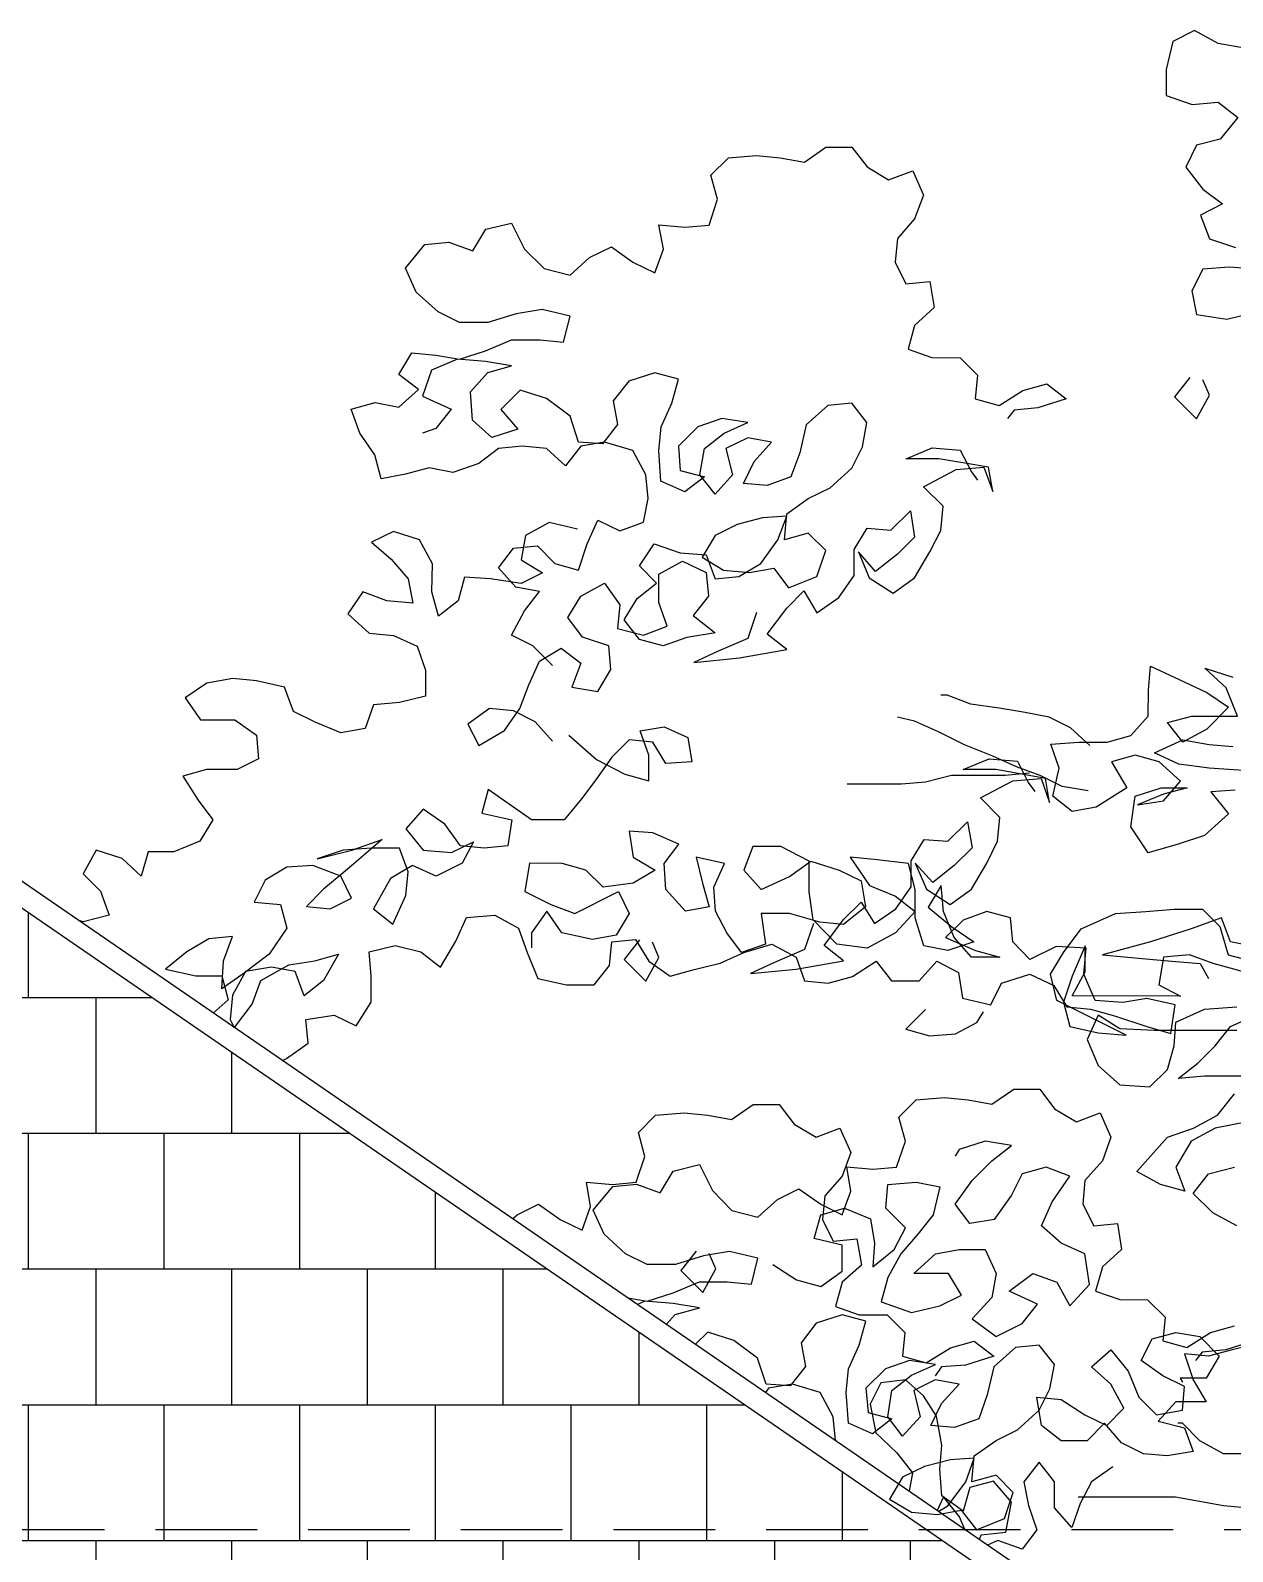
# Model space of a CAD drawing. Header units: inches. Extents: x 8172 to 11619, y -1386 to 1167.
# Drawn here: x 10210.1 to 10281, y -1112.7 to -1023.1 of the extents above; entities that cross this region are included whole.
import ezdxf

# ---------------------------------------------------------------- set-up
doc = ezdxf.new("R2010")
doc.units = ezdxf.units.IN
doc.header["$LTSCALE"] = 48
doc.header["$MEASUREMENT"] = 0
doc.linetypes.add('HIDDEN2', pattern=[0.1875, 0.125, -0.0625])

msp = doc.modelspace()

# ---------------------------------------------------------------- hatches: boundary and pattern name
h = msp.add_hatch()
h.set_pattern_fill('AR-B88', color=8, style=0)
h.set_pattern_definition([(0, (-4338.048, -2400.059), (0, 8), []), (90, (-4338.0483, -2400.0588), (-4, 8), [8, -8])])
h.paths.add_polyline_path([(10171.257, -1048.488), (10064.553, -1121.768), (10277.961, -1121.768)])
h.paths.add_polyline_path([(10169.364, -1048.211), (9925.15, -1048.211), (10032.257, -1121.768), (10062.257, -1121.768)])
h.paths.add_polyline_path([(9923.257, -1048.488), (9816.553, -1121.768), (10029.961, -1121.768)])

# ---------------------------------------------------------------- linework, layer by layer
at = {"color": 5}
for p, q in [((10280.257, -1121.768), (10171.257, -1046.911)), ((10277.961, -1121.768), (10171.257, -1048.488))]:
    msp.add_line(p, q, dxfattribs=at)
at = {"color": 8, "linetype": 'HIDDEN2'}
msp.add_line((9722.454, -1111.407), (10318.73, -1111.407), dxfattribs=at)
at = {"color": 3, "linetype": 'Continuous'}
for points in [[(10281.643, -1024.11), (10280.108, -1023.835), (10278.71, -1023.068), (10277.421, -1023.726), (10277.038, -1025.371), (10277.038, -1026.906), (10278.573, -1027.427), (10280.108, -1027.29), (10281.259, -1028.194), (10280.218, -1029.483), (10278.82, -1029.839), (10278.189, -1031.127), (10279.203, -1032.416), (10280.355, -1033.293), (10279.066, -1033.951), (10279.587, -1035.349), (10281.122, -1035.87)], [(10240.851, -1060.488), (10239.699, -1059.336), (10238.438, -1058.706), (10239.206, -1057.28), (10240.083, -1056.129), (10238.685, -1055.882), (10237.671, -1054.731), (10238.548, -1053.579), (10239.973, -1053.442), (10240.988, -1054.484), (10242.386, -1054.868), (10242.907, -1053.333), (10243.537, -1051.935), (10244.826, -1052.565), (10246.224, -1052.044), (10246.498, -1050.646), (10246.361, -1049.248), (10245.593, -1047.822), (10243.921, -1047.329), (10242.523, -1047.576), (10241.618, -1048.727), (10240.494, -1047.713), (10239.069, -1047.576), (10237.671, -1047.713), (10236.519, -1048.59), (10234.984, -1049.111), (10233.586, -1048.837), (10232.188, -1049.221), (10230.762, -1049.495), (10230.378, -1048.069), (10229.501, -1046.808), (10228.98, -1045.383), (10230.406, -1044.999), (10231.804, -1045.273), (10232.955, -1044.231), (10231.804, -1043.354), (10232.572, -1042.066), (10233.97, -1042.203), (10235.368, -1042.449), (10236.903, -1041.956), (10238.438, -1041.298), (10240.111, -1041.298), (10241.509, -1041.435), (10241.892, -1039.9), (10240.248, -1039.516), (10238.712, -1039.763), (10237.04, -1040.284), (10235.368, -1040.284), (10234.107, -1039.653), (10232.818, -1038.502), (10232.188, -1037.076), (10233.339, -1035.678), (10234.737, -1035.541), (10236.163, -1036.062), (10236.93, -1034.773), (10238.438, -1034.417), (10239.206, -1035.952), (10240.357, -1037.104), (10241.892, -1037.487), (10243.044, -1036.446), (10244.332, -1035.815), (10245.593, -1036.72), (10246.882, -1037.35), (10247.403, -1035.952), (10247.129, -1034.527), (10248.664, -1034.664), (10250.089, -1034.554), (10250.583, -1033.019), (10250.199, -1031.593), (10251.241, -1030.579), (10252.886, -1030.442), (10254.284, -1030.579), (10255.709, -1030.826), (10256.97, -1029.949), (10258.506, -1029.949), (10259.41, -1031.1), (10260.671, -1031.868), (10262.097, -1031.347), (10262.727, -1032.772), (10262.207, -1034.17), (10261.192, -1035.322), (10261.055, -1036.72), (10261.686, -1038.008), (10263.111, -1037.871), (10263.358, -1039.406), (10262.207, -1040.448), (10261.823, -1041.846), (10263.221, -1042.34), (10264.893, -1042.367), (10265.907, -1043.381), (10265.77, -1044.78), (10267.196, -1045.163), (10268.594, -1044.286), (10269.992, -1043.902), (10271.144, -1044.78), (10269.471, -1045.3), (10268.073, -1045.437), (10267.689, -1045.931)], [(10282.383, -1037.131), (10280.739, -1037.021), (10279.203, -1037.131), (10278.545, -1038.42), (10278.82, -1039.818), (10280.602, -1040.092), (10282.137, -1039.708)], [(10240.851, -1064.956), (10239.836, -1063.805), (10238.548, -1063.174), (10237.15, -1063.037), (10235.861, -1063.942), (10236.519, -1065.203), (10238.027, -1064.326), (10238.932, -1063.037), (10239.453, -1061.639), (10240.083, -1060.241), (10241.372, -1059.473), (10242.523, -1060.351), (10242.002, -1061.776), (10243.537, -1062.023), (10244.305, -1060.734), (10244.168, -1059.336), (10242.633, -1058.815), (10241.755, -1057.664), (10242.523, -1056.403), (10243.921, -1055.635), (10244.826, -1056.924), (10244.689, -1058.322), (10246.224, -1058.706), (10247.622, -1058.185), (10247.129, -1056.787), (10247.129, -1055.115), (10248.527, -1054.347), (10249.925, -1055.005), (10250.062, -1056.403), (10249.157, -1057.554), (10250.446, -1058.569), (10248.773, -1058.843), (10247.375, -1059.336), (10245.977, -1058.952), (10245.073, -1057.801), (10245.84, -1056.54), (10246.992, -1055.635), (10245.977, -1054.621), (10246.854, -1053.333), (10248.39, -1053.853), (10249.925, -1053.963), (10250.446, -1055.389), (10251.844, -1055.252), (10253.132, -1054.484), (10254.147, -1053.086), (10254.668, -1051.688), (10253.242, -1051.797), (10251.734, -1052.181), (10250.446, -1052.839), (10249.678, -1054.1), (10250.939, -1054.868), (10252.474, -1055.005), (10253.9, -1054.758), (10254.777, -1055.91), (10256.449, -1055.252), (10256.97, -1053.716), (10255.929, -1052.702), (10254.53, -1053.086), (10254.668, -1051.551), (10255.929, -1050.646), (10257.217, -1050.016), (10258.506, -1048.864), (10259.136, -1047.603), (10259.383, -1046.178), (10258.506, -1045.026), (10257.08, -1045.163), (10255.819, -1046.315), (10255.435, -1047.96), (10254.914, -1049.385), (10253.516, -1049.878), (10252.118, -1049.769), (10252.749, -1048.48), (10253.763, -1047.329), (10252.365, -1047.082), (10251.076, -1047.713), (10251.46, -1049.248), (10250.446, -1050.399), (10249.541, -1049.248), (10249.815, -1047.713), (10250.967, -1046.808), (10252.365, -1046.178), (10250.83, -1045.931), (10249.431, -1046.424), (10248.28, -1047.576), (10248.39, -1049.001), (10249.815, -1049.385), (10248.664, -1050.262), (10247.238, -1049.632), (10247.129, -1047.85), (10247.266, -1046.424), (10247.896, -1045.026), (10248.28, -1043.628), (10246.882, -1043.244), (10245.347, -1043.738), (10244.442, -1044.889), (10244.689, -1046.287), (10243.811, -1047.439), (10242.386, -1047.329), (10241.892, -1045.794), (10240.494, -1044.752), (10238.959, -1044.259), (10237.808, -1045.41), (10238.822, -1046.561), (10237.287, -1047.055), (10236.135, -1046.041), (10236.026, -1044.368), (10237.04, -1043.217), (10238.438, -1042.833), (10236.903, -1042.586), (10235.258, -1042.449), (10233.723, -1043.08), (10233.202, -1044.615), (10234.874, -1045.383), (10233.97, -1046.534), (10233.202, -1046.808)], [(10278.436, -1043.518), (10277.531, -1044.67), (10278.82, -1045.958), (10279.587, -1044.56), (10279.203, -1043.656)], [(10252.886, -1057.362), (10252.365, -1058.898), (10250.583, -1059.665), (10249.185, -1060.323), (10251.871, -1060.049), (10254.668, -1059.556), (10253.516, -1058.651), (10254.668, -1057.116), (10255.682, -1056.101), (10256.449, -1057.39), (10257.738, -1056.485), (10258.643, -1055.197), (10258.643, -1053.662), (10259.41, -1052.401), (10260.808, -1052.51), (10261.96, -1051.386), (10262.207, -1052.921), (10261.192, -1053.936), (10259.904, -1054.95), (10258.889, -1053.799), (10259.52, -1055.334), (10260.945, -1056.239), (10262.207, -1055.334), (10263.111, -1053.799), (10263.742, -1052.538), (10263.879, -1051.112), (10262.727, -1049.961), (10264.646, -1048.946), (10266.291, -1048.809), (10266.812, -1050.235), (10266.565, -1048.809), (10265.167, -1048.563), (10263.632, -1048.316), (10261.713, -1048.316), (10263.248, -1047.658), (10264.893, -1047.795), (10265.551, -1049.083), (10265.907, -1049.577)], [(10242.331, -1052.455), (10240.659, -1052.072), (10239.261, -1052.839), (10239.014, -1054.265), (10240.275, -1055.032), (10239.014, -1055.663), (10237.205, -1055.389), (10235.669, -1055.279), (10235.286, -1056.677), (10234.134, -1057.582), (10233.75, -1056.156), (10233.778, -1054.511), (10233.01, -1053.086), (10231.475, -1052.592), (10230.187, -1053.223), (10231.338, -1054.237), (10232.352, -1055.389), (10232.626, -1056.814), (10231.091, -1056.677), (10229.666, -1056.156), (10228.788, -1057.445), (10230.049, -1058.596), (10231.475, -1058.733), (10232.873, -1059.364), (10233.367, -1060.762), (10233.367, -1062.297), (10231.831, -1062.681), (10230.296, -1062.818), (10229.803, -1064.216), (10228.377, -1064.463), (10226.869, -1063.832), (10225.581, -1063.202), (10225.06, -1061.776), (10223.415, -1061.392), (10222.017, -1061.255), (10220.482, -1061.529), (10219.193, -1062.407), (10220.098, -1063.695), (10222.127, -1063.695), (10223.415, -1064.6), (10223.525, -1065.998), (10222.264, -1066.628), (10220.454, -1066.628), (10219.056, -1067.012), (10219.961, -1068.438), (10220.838, -1069.589), (10220.071, -1070.85), (10218.535, -1071.481), (10217.028, -1071.481), (10216.616, -1072.906), (10215.492, -1071.864), (10213.957, -1071.371), (10213.19, -1072.769), (10214.204, -1073.783), (10214.725, -1075.209), (10213.19, -1075.593), (10212.898, -1075.508)], [(10281.095, -1067.835), (10279.669, -1067.944), (10280.711, -1069.233), (10279.286, -1070.521), (10277.75, -1071.015), (10275.969, -1071.535), (10274.954, -1070), (10275.201, -1068.191), (10276.736, -1067.697), (10278.271, -1067.697), (10276.873, -1068.081), (10275.338, -1068.712), (10276.873, -1068.465), (10277.888, -1067.314), (10276.626, -1066.162), (10275.201, -1065.779), (10273.803, -1066.162), (10274.707, -1067.697), (10272.898, -1068.849), (10271.5, -1069.096), (10270.349, -1068.191), (10270.732, -1066.546), (10270.239, -1065.121), (10271.884, -1065.011), (10273.556, -1065.011), (10274.954, -1064.627), (10275.969, -1063.476), (10275.996, -1061.941), (10276.106, -1060.542), (10277.504, -1061.173), (10279.423, -1062.078), (10280.711, -1062.955), (10279.423, -1064.243), (10278.025, -1065.011), (10277.12, -1063.86), (10278.545, -1063.476), (10281.232, -1063.476)], [(10281.232, -1063.476), (10280.574, -1061.804), (10279.313, -1060.652), (10280.958, -1061.173)], [(10272.542, -1065.203), (10271.39, -1064.161), (10270.129, -1063.531), (10268.731, -1063.256), (10267.196, -1063.01), (10265.524, -1062.763), (10264.126, -1062.242), (10263.742, -1062.242)], [(10272.432, -1067.889), (10270.897, -1067.615), (10269.608, -1066.985), (10268.21, -1066.464), (10266.812, -1065.833), (10265.14, -1065.175), (10263.605, -1064.408), (10262.207, -1063.777), (10261.192, -1063.531)], [(10241.81, -1064.6), (10243.455, -1066.025), (10245.127, -1066.902), (10246.526, -1067.286), (10246.526, -1065.779), (10246.032, -1064.353), (10247.43, -1064.106), (10248.828, -1064.737), (10249.075, -1066.162), (10247.54, -1066.272), (10246.772, -1065.011), (10245.374, -1064.874), (10244.36, -1065.888), (10243.455, -1067.177), (10242.578, -1068.328), (10241.536, -1069.589), (10239.617, -1069.589), (10237.068, -1067.807), (10236.684, -1069.205), (10238.466, -1069.589), (10238.219, -1071.124), (10236.821, -1071.261), (10235.423, -1071.124), (10234.518, -1069.836), (10233.23, -1068.959), (10232.215, -1070.11), (10233.23, -1071.371), (10234.902, -1071.508), (10236.19, -1070.877), (10235.532, -1072.139), (10233.997, -1072.906), (10232.599, -1072.276), (10231.311, -1073.043), (10230.296, -1074.825), (10231.448, -1075.73), (10232.215, -1074.057), (10232.352, -1072.659), (10231.831, -1071.261), (10230.159, -1071.261), (10228.514, -1071.371), (10226.979, -1071.892), (10229.035, -1071.371), (10230.817, -1070.74), (10228.761, -1072.522), (10227.363, -1073.674), (10226.349, -1074.688), (10227.747, -1074.825), (10229.008, -1074.195), (10228.377, -1072.906), (10226.732, -1072.276), (10225.197, -1072.385), (10223.909, -1073.153), (10223.278, -1074.441), (10224.813, -1074.578), (10225.197, -1075.976), (10224.155, -1077.512), (10222.62, -1078.663), (10221.359, -1079.54), (10221.469, -1077.895), (10221.99, -1076.47), (10220.592, -1076.607), (10219.303, -1077.375), (10218.042, -1078.389), (10219.824, -1078.773), (10221.359, -1078.773), (10221.743, -1080.198), (10220.86, -1080.976)], [(10281.588, -1066.683), (10279.56, -1066.546), (10277.778, -1066.299), (10276.352, -1065.641), (10278.025, -1064.874), (10279.56, -1065.148), (10280.958, -1065.258)], [(10256.239, -1075.702), (10255.719, -1077.237), (10253.937, -1078.005), (10252.539, -1078.636), (10255.225, -1078.389), (10258.021, -1077.895), (10256.87, -1076.991), (10258.021, -1075.456), (10259.063, -1074.441), (10259.831, -1075.702), (10261.092, -1074.825), (10261.996, -1073.537), (10261.996, -1072.001), (10262.764, -1070.74), (10264.162, -1070.85), (10265.314, -1069.699), (10265.588, -1071.234), (10264.546, -1072.276), (10263.285, -1073.29), (10262.243, -1072.139), (10262.901, -1073.674), (10264.299, -1074.578), (10265.56, -1073.674), (10266.465, -1072.139), (10267.096, -1070.85), (10267.233, -1069.452), (10266.081, -1068.301), (10268, -1067.286), (10269.672, -1067.149), (10270.166, -1068.575), (10269.919, -1067.149), (10268.521, -1066.902), (10266.986, -1066.628), (10265.067, -1066.628), (10266.602, -1065.998), (10268.274, -1066.135), (10268.905, -1067.396), (10269.289, -1067.917)], [(10268.978, -1066.848), (10267.552, -1066.985), (10264.372, -1066.985), (10262.837, -1067.369), (10261.439, -1067.478), (10258.231, -1067.478)], [(10224.93, -1083.772), (10225.17, -1083.652), (10226.458, -1082.748), (10226.321, -1081.35), (10227.993, -1081.103), (10229.282, -1081.733), (10230.159, -1080.335), (10230.159, -1078.8), (10230.049, -1077.375), (10231.585, -1076.991), (10233.092, -1077.375), (10234.244, -1078.279), (10235.149, -1076.744), (10235.779, -1075.346), (10237.451, -1075.209), (10238.849, -1075.976), (10239.37, -1077.402), (10240.001, -1078.937), (10241.673, -1079.321), (10243.318, -1079.321), (10244.223, -1078.17), (10244.36, -1076.771), (10245.758, -1076.634), (10246.526, -1077.923), (10247.787, -1078.8), (10249.212, -1078.416), (10250.747, -1078.032), (10252.145, -1077.402), (10253.79, -1076.909), (10255.216, -1077.676), (10255.709, -1079.074), (10257.107, -1079.211), (10258.533, -1078.827), (10259.931, -1077.923), (10260.836, -1079.074), (10262.481, -1079.074), (10263.522, -1077.923), (10264.783, -1078.581), (10265.03, -1080.089), (10266.702, -1080.5), (10267.333, -1079.211), (10269.005, -1078.69), (10270.403, -1079.348), (10271.171, -1080.609), (10272.569, -1080.746), (10273.995, -1081.13), (10275.886, -1081.761), (10277.312, -1082.172), (10277.559, -1080.5), (10275.886, -1080.116), (10274.488, -1080.363), (10272.843, -1080.226), (10272.185, -1078.69), (10272.322, -1077.155), (10270.54, -1077.046), (10269.005, -1077.813), (10267.991, -1076.771), (10267.854, -1075.373), (10266.456, -1074.99), (10265.058, -1075.51), (10264.016, -1076.525), (10265.798, -1077.292), (10267.223, -1077.676), (10265.551, -1077.676), (10264.537, -1076.525), (10263.906, -1074.99), (10263.769, -1073.454), (10263.002, -1074.743), (10264.4, -1075.894), (10265.688, -1076.771), (10264.153, -1077.292), (10262.755, -1077.018), (10262.234, -1075.373), (10262.234, -1073.701), (10261.85, -1072.166), (10259.821, -1071.919), (10258.396, -1071.782), (10259.547, -1073.454), (10261.083, -1074.085), (10262.234, -1074.99), (10261.083, -1076.251), (10259.41, -1077.155), (10257.628, -1076.909), (10256.23, -1075.483), (10255.983, -1073.838), (10255.983, -1072.029), (10254.311, -1071.152), (10252.666, -1071.152), (10252.145, -1072.55), (10253.16, -1073.701), (10254.832, -1072.934), (10256.093, -1072.029), (10257.765, -1072.55), (10259.054, -1073.18), (10259.301, -1074.715), (10258.012, -1075.757), (10256.614, -1075.62), (10254.832, -1075.099), (10253.16, -1075.099), (10253.407, -1076.909), (10252.008, -1077.402), (10251.131, -1076.251), (10250.473, -1074.962), (10250.364, -1073.564), (10250.994, -1072.166), (10249.322, -1071.782), (10249.706, -1073.317), (10250.089, -1074.715), (10248.691, -1074.962), (10247.54, -1073.701), (10247.43, -1072.166), (10248.307, -1071.015), (10246.772, -1070.357), (10245.374, -1070.247), (10245.621, -1071.782), (10246.909, -1072.55), (10245.621, -1073.317), (10243.839, -1073.564), (10242.825, -1072.55), (10241.426, -1072.166), (10239.507, -1072.139), (10239.233, -1073.811), (10240.768, -1074.578), (10242.167, -1075.099), (10244.744, -1073.811), (10245.374, -1075.099), (10244.606, -1076.388), (10243.208, -1076.634), (10241.399, -1076.251), (10240.522, -1074.962), (10239.617, -1076.251), (10239.617, -1077.128)], [(10281.588, -1078.553), (10279.807, -1078.06), (10278.408, -1077.539), (10276.873, -1077.676), (10276.599, -1079.321), (10277.888, -1079.979), (10271.5, -1079.951), (10272.268, -1078.553), (10272.268, -1077.018), (10271.5, -1078.8), (10270.979, -1080.335), (10271.363, -1081.761), (10273.035, -1082.145), (10274.68, -1082.282), (10270.595, -1080.226), (10270.211, -1078.69), (10270.979, -1077.402), (10272.021, -1076.004), (10274.05, -1075.099), (10275.831, -1074.99), (10277.504, -1074.852), (10279.176, -1074.852), (10280.19, -1075.867), (10280.684, -1077.539), (10282.109, -1077.923)], [(10282.219, -1077.046), (10280.821, -1076.771), (10280.3, -1075.373), (10278.518, -1076.004), (10276.106, -1076.771), (10273.282, -1077.539), (10275.831, -1077.786), (10277.367, -1077.923), (10279.039, -1078.06), (10279.532, -1078.937)], [(10245.977, -1076.662), (10245.073, -1077.813), (10246.361, -1079.102), (10247.129, -1077.704), (10246.745, -1076.799)], [(10222.102, -1081.83), (10223.141, -1080.445), (10223.662, -1079.047), (10225.307, -1078.142), (10226.842, -1077.895), (10228.24, -1077.512), (10227.363, -1079.047), (10226.211, -1079.951), (10225.691, -1078.526), (10224.292, -1078.279), (10222.757, -1078.526), (10221.99, -1079.924), (10221.853, -1081.35), (10222.088, -1081.82)], [(10262.837, -1080.774), (10261.686, -1081.925), (10263.084, -1082.309), (10264.619, -1082.199), (10265.88, -1081.541), (10266.264, -1080.911)], [(10281.205, -1082.007), (10276.352, -1082.007), (10274.296, -1081.898), (10273.035, -1081.103), (10272.377, -1082.528), (10273.035, -1084.064), (10274.296, -1085.215), (10276.078, -1085.325), (10277.12, -1084.31), (10277.504, -1082.912), (10277.613, -1081.514), (10279.286, -1080.746), (10281.205, -1080.609)], [(10282.74, -1084.694), (10279.286, -1084.694), (10277.75, -1084.831), (10278.902, -1083.926), (10279.916, -1082.912), (10280.821, -1081.761), (10282.219, -1081.13)], [(10245.299, -1097.76), (10246.443, -1097.962), (10247.978, -1097.469), (10249.514, -1096.811), (10251.159, -1096.811), (10252.584, -1096.948), (10252.968, -1095.413), (10251.296, -1095.029), (10249.76, -1095.276), (10248.116, -1095.797), (10246.443, -1095.797), (10245.155, -1095.166), (10243.894, -1094.015), (10243.263, -1092.589), (10244.415, -1091.191), (10245.813, -1091.054), (10247.211, -1091.575), (10247.978, -1090.286), (10249.514, -1089.903), (10250.281, -1091.438), (10251.433, -1092.617), (10252.968, -1093), (10254.119, -1091.959), (10255.38, -1091.328), (10256.669, -1092.233), (10257.93, -1092.863), (10258.451, -1091.465), (10258.204, -1090.04), (10259.739, -1090.177), (10261.137, -1090.067), (10261.658, -1088.532), (10261.274, -1087.106), (10262.289, -1086.092), (10263.961, -1085.955), (10265.359, -1086.092), (10266.757, -1086.339), (10268.046, -1085.462), (10269.581, -1085.462), (10270.458, -1086.613), (10271.747, -1087.381), (10273.145, -1086.86), (10273.775, -1088.285), (10273.282, -1089.683), (10272.24, -1090.835), (10272.13, -1092.233), (10272.761, -1093.521), (10274.159, -1093.384), (10274.406, -1094.919), (10273.282, -1095.934), (10272.871, -1097.359), (10274.296, -1097.853), (10275.941, -1097.88), (10276.983, -1098.894), (10276.846, -1100.293), (10278.244, -1100.676), (10279.642, -1099.799), (10281.068, -1099.415)], [(10238.505, -1093.094), (10238.767, -1092.863), (10240.028, -1092.233), (10241.317, -1093.137), (10242.605, -1093.768), (10243.099, -1092.37), (10242.852, -1090.944), (10244.387, -1091.081), (10245.785, -1090.944), (10246.306, -1089.437), (10245.922, -1088.011), (10246.937, -1086.997), (10248.609, -1086.86), (10250.007, -1086.997), (10251.405, -1087.244), (10252.694, -1086.366), (10254.229, -1086.366), (10255.106, -1087.518), (10256.395, -1088.285), (10257.793, -1087.764), (10258.451, -1089.19), (10257.93, -1090.588), (10256.916, -1091.739), (10256.778, -1093.137), (10257.409, -1094.426), (10258.807, -1094.289), (10259.081, -1095.824), (10257.93, -1096.838), (10257.546, -1098.264), (10258.944, -1098.757), (10260.589, -1098.757), (10261.631, -1099.799), (10261.494, -1101.197), (10262.892, -1101.581), (10264.317, -1100.704), (10265.716, -1100.32), (10266.867, -1101.197), (10265.195, -1101.718), (10263.797, -1101.828), (10263.413, -1102.349)], [(10281.835, -1087.381), (10279.916, -1087.764), (10278.518, -1088.532), (10277.613, -1090.067), (10278.134, -1091.465), (10276.709, -1091.081), (10275.311, -1090.314), (10277.12, -1088.285), (10278.655, -1087.764), (10280.053, -1086.997), (10281.068, -1085.736)], [(10253.845, -1095.797), (10255.243, -1096.701), (10256.669, -1097.085), (10257.93, -1096.18), (10257.93, -1094.645), (10256.285, -1094.261), (10256.669, -1092.863), (10258.067, -1092.48), (10259.602, -1093.11), (10259.849, -1094.536), (10259.739, -1095.934), (10261, -1094.919), (10261.658, -1093.631), (10260.507, -1092.48), (10260.616, -1091.081), (10262.289, -1090.944), (10263.687, -1091.219), (10263.303, -1092.863), (10262.398, -1094.015), (10261.384, -1095.166), (10260.616, -1096.564), (10260.233, -1097.99), (10262.015, -1098.62), (10263.687, -1098.236), (10264.975, -1097.606), (10264.208, -1096.318), (10262.152, -1096.318), (10263.44, -1095.166), (10264.838, -1094.919), (10266.373, -1094.919), (10267.004, -1096.318), (10266.757, -1097.743), (10265.606, -1099.004), (10267.004, -1100.046), (10268.539, -1099.278), (10269.444, -1098.127), (10267.772, -1097.359), (10269.17, -1096.318), (10270.595, -1096.838), (10271.363, -1098.236), (10272.514, -1096.975), (10272.24, -1095.166), (10270.842, -1094.536), (10269.691, -1093.521), (10270.321, -1092.096), (10271.363, -1090.588), (10269.965, -1090.067), (10268.539, -1090.451), (10267.909, -1091.712), (10266.894, -1093.137), (10265.469, -1093.384), (10264.592, -1092.233), (10265.606, -1090.835), (10266.757, -1089.683), (10267.909, -1088.779), (10266.373, -1088.532), (10264.838, -1089.025), (10264.592, -1089.409)], [(10281.205, -1093.521), (10279.779, -1092.754), (10278.628, -1091.602), (10279.532, -1090.451), (10281.068, -1090.067)], [(10247.569, -1099.319), (10248.088, -1098.73), (10249.514, -1098.346), (10247.978, -1098.099), (10246.306, -1097.962), (10245.86, -1098.146)], [(10263.617, -1110.34), (10264.18, -1109.997), (10265.222, -1108.599), (10265.716, -1107.201), (10264.317, -1107.31), (10262.782, -1107.694), (10261.494, -1108.325), (10260.726, -1109.613), (10262.015, -1110.381), (10263.55, -1110.518), (10264.948, -1110.271), (10265.853, -1111.423), (10267.497, -1110.765), (10268.018, -1109.229), (10267.004, -1108.215), (10265.578, -1108.599), (10265.716, -1107.064), (10267.004, -1106.159), (10268.265, -1105.529), (10269.554, -1104.377), (10270.184, -1103.116), (10270.458, -1101.691), (10269.554, -1100.539), (10268.155, -1100.676), (10266.867, -1101.828), (10266.483, -1103.473), (10265.99, -1104.898), (10264.564, -1105.391), (10263.166, -1105.282), (10263.797, -1103.993), (10264.838, -1102.842), (10263.413, -1102.595), (10262.152, -1103.226), (10262.535, -1104.761), (10261.494, -1105.912), (10260.616, -1104.761), (10260.863, -1103.226), (10262.015, -1102.321), (10263.44, -1101.691), (10261.905, -1101.444), (10260.479, -1101.937), (10259.328, -1103.089), (10259.465, -1104.514), (10260.863, -1104.898), (10259.712, -1105.775), (10258.314, -1105.145), (10258.177, -1103.335), (10258.314, -1101.937), (10258.944, -1100.539), (10259.328, -1099.141), (10257.93, -1098.757), (10256.395, -1099.251), (10255.517, -1100.402), (10255.764, -1101.8), (10254.859, -1102.952), (10253.461, -1102.842), (10252.94, -1101.307), (10251.542, -1100.265), (10250.007, -1099.772), (10249.283, -1100.496)], [(10282.603, -1100.43), (10280.931, -1100.813), (10279.532, -1101.197), (10278.107, -1101.06), (10278.628, -1102.595), (10279.395, -1103.884), (10277.613, -1103.884), (10276.572, -1105.035), (10278.107, -1105.419), (10278.628, -1106.817), (10277.092, -1107.064), (10275.694, -1106.954), (10274.406, -1106.296), (10273.392, -1105.145), (10272.377, -1106.186), (10270.842, -1106.186), (10269.691, -1105.282), (10269.416, -1103.61), (10270.842, -1103.747), (10272.24, -1104.651), (10273.529, -1105.282), (10274.543, -1104.268), (10273.775, -1102.842), (10272.624, -1101.828), (10273.775, -1100.813), (10274.79, -1102.074), (10275.42, -1103.61), (10276.462, -1104.651), (10277.997, -1104.377), (10278.107, -1102.979), (10276.846, -1102.349), (10275.557, -1101.444), (10276.215, -1100.183), (10277.613, -1099.799), (10279.011, -1100.046), (10280.163, -1101.197), (10279.395, -1102.486), (10277.86, -1102.486), (10277.997, -1102.732)], [(10282.219, -1100.293), (10280.547, -1100.813), (10279.149, -1100.95), (10278.765, -1101.444)], [(10266.034, -1112.001), (10266.136, -1111.724), (10267.589, -1111.56), (10267.918, -1109.805), (10266.849, -1108.571), (10265.451, -1108.928), (10265.067, -1110.326), (10263.806, -1109.421), (10263.696, -1107.859), (10263.806, -1106.433), (10263.504, -1104.734), (10262.737, -1103.527), (10261.667, -1102.595), (10260.215, -1102.76), (10259.584, -1104.021), (10259.913, -1105.72), (10261.147, -1106.899), (10262.079, -1108.078), (10261.877, -1109.146)], [(10257.544, -1106.17), (10257.546, -1106.159), (10257.409, -1104.761), (10256.641, -1103.335), (10254.997, -1102.842), (10253.598, -1103.089), (10253.409, -1103.33)], [(10273.885, -1107.722), (10272.624, -1108.599), (10271.966, -1109.887), (10271.473, -1111.285), (10270.458, -1110.134), (10270.458, -1108.599), (10269.554, -1107.448), (10268.649, -1108.599), (10268.923, -1109.997), (10269.416, -1111.423), (10268.539, -1112.574), (10267.114, -1112.053), (10266.508, -1112.326)], [(10265.172, -1111.409), (10264.848, -1110.655), (10263.915, -1109.476), (10263.537, -1110.285)], [(10289.1, -1110.161), (10287.428, -1110.792), (10286.03, -1111.313), (10284.494, -1110.929), (10283.233, -1110.271), (10280.41, -1110.024), (10277.586, -1109.504), (10271.856, -1109.504)]]:
    msp.add_lwpolyline(points, dxfattribs=at)
at = {"linetype": 'Continuous'}
for points in [[(10249.331, -1095.002), (10248.426, -1096.153), (10249.715, -1097.441), (10250.482, -1096.043), (10250.099, -1095.139)], [(10285.783, -1109.778), (10284.631, -1108.736), (10283.48, -1107.475), (10281.945, -1106.954), (10280.41, -1106.954), (10279.011, -1106.186), (10277.997, -1105.145), (10277.723, -1105.145)]]:
    msp.add_lwpolyline(points, dxfattribs=at)

doc.saveas('drawing.dxf')
